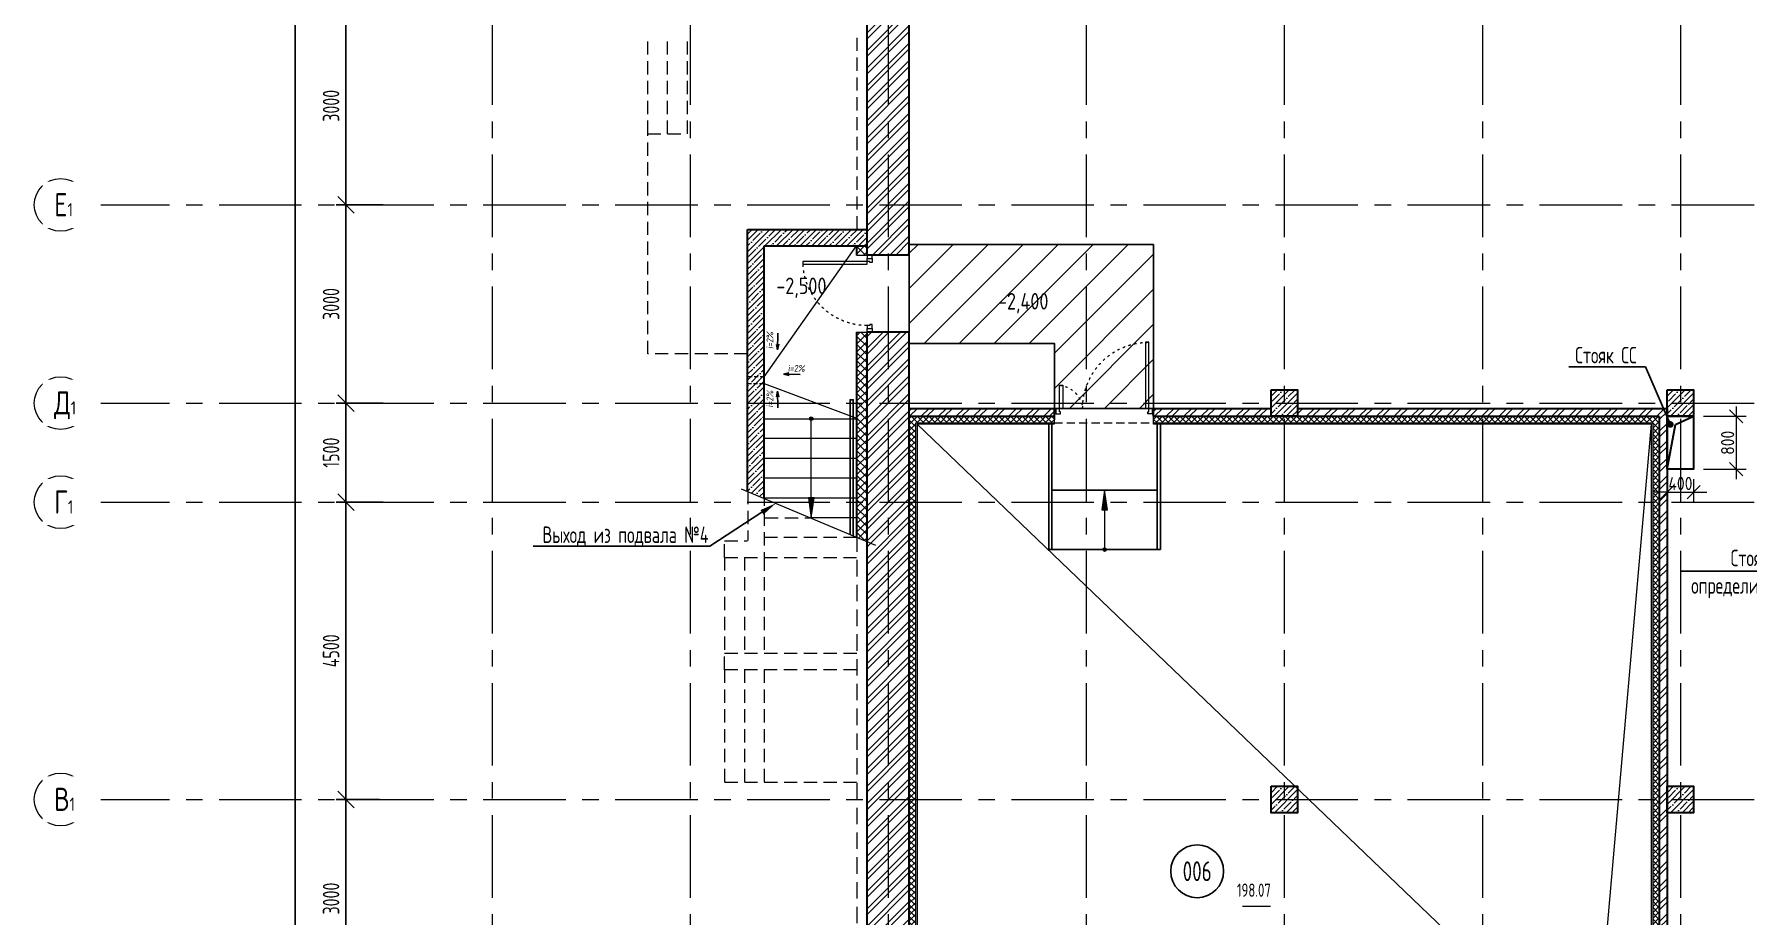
# Model space of a CAD drawing. Header units: millimetres. Extents: x -8689834 to 9420486, y 0 to 166066.
# Drawn here: x -360106 to -334153, y 92841 to 106183 of the extents above; entities that cross this region are included whole.
import ezdxf
from ezdxf import colors
from ezdxf.entities.mleader import LeaderData, LeaderLine
from ezdxf.enums import TextEntityAlignment as Align
from ezdxf.math import Vec2, Vec3

# ---------------------------------------------------------------- set-up
doc = ezdxf.new("R2010")
doc.units = ezdxf.units.MM
doc.header["$MEASUREMENT"] = 0
for name, pattern in [('ACAD_ISO03W100', [30, 12, -18]), ('ADSK_Штриховая_ш2 п1', [3, 2, -1]), ('CENTER', [2, 1.25, -0.25, 0.25, -0.25]), ('TRATTEGGIATA', [0.75, 0.5, -0.25])]:
    doc.linetypes.add(name, pattern=pattern)
doc.layers.get('0').update_dxf_attribs({"color": 250, "lineweight": 9})
for name, color, linetype, lineweight in [('1 этаж тонкие линии!', 250, 'Continuous', 0), ('АР_Выноски АПР', 7, 'Continuous', 5), ('АР_Двери', 175, 'Continuous', 18), ('АР_Колонны', 250, 'Continuous', 30), ('АР_Колонны Штрих', 250, 'Continuous', 5), ('АР_Лестницы', 250, 'Continuous', 15), ('АР_Лестницы ограждение', 94, 'Continuous', 25), ('АР_Маркер экспликации', 239, 'Continuous', 13), ('АР_МосжилНии_Стены', 127, 'Continuous', 30), ('АР_Навесной фасад', 147, 'Continuous', 5), ('АР_Номер помещения', 1, 'Continuous', 25), ('АР_Оси', 195, 'Continuous', 9), ('АР_Оси размеры', 164, 'Continuous', 9), ('АР_Отметки', 250, 'Continuous', 15), ('АР_Перегородки кирпич', 244, 'Continuous', 30), ('АР_Перегородки_кирпич_Штрих', 244, 'Continuous', 5), ('АР_Помещения_площадь', 19, 'Continuous', 9), ('АР_Размеры', 175, 'Continuous', 9), ('АР_тонкая линия', 250, 'Continuous', 0), ('АР_Утеплитель', 250, 'Continuous', 9), ('АР_Штриховка кирпич', 250, 'Continuous', 9), ('АР_Штриховка монолит', 250, 'Continuous', 9), ('Отв.СС', 234, 'Continuous', 9), ('Подвал', 250, 'Continuous', 30), ('СС_СКК_Лоток', 170, 'Continuous', 25)]:
    doc.layers.add(name, color=color, linetype=linetype, lineweight=lineweight)
doc.layers.add('Тонкая', color=7, linetype='Continuous')
doc.layers.add('ТХ_ВК_трапы', color=5, linetype='Continuous')
doc.styles.add('GOST Common', font='GOST Common.ttf', dxfattribs={"width": 0.9, "height": 200})
doc.styles.add('ISOCPEUR', font='isocpeur.ttf', dxfattribs={"width": 0.7})
doc.styles.add('Архитект', font='isocpeur.ttf', dxfattribs={"width": 0.8, "oblique": 8})
doc.styles.add('ГОСТ 2.304', font='isocpeur.ttf', dxfattribs={"width": 0.7})
doc.dimstyles.new('ADSK_Основной_2_мм', dxfattribs={"dimscale": 304.8, "dimtxt": 201.142999, "dimasz": 0.656168, "dimexe": 0.492126, "dimexo": 0.492126, "dimgap": 0.098425, "dimtad": 1, "dimdec": 1, "dimrnd": 0.1, "dimdsep": 46, "dimtxsty": 'GOST Common', "dimblk1": 'OBLIQUE', "dimblk2": 'OBLIQUE', "dimsah": 1, "dimcen": 0.09, "dimdle": 0.492126, "dimazin": 2, "dimtfac": 1, "dimtdec": 4, "dimtix": 1, "dimtmove": 0, "dimatfit": 3, "dimfxl": 1, "dimtvp": 1, "dimtolj": 1, "dimtzin": 0, "dimlwd": 20, "dimlwe": 20, "dimarcsym": 2})
doc.dimstyles.new('СПДС', dxfattribs={"dimscale": 100, "dimtxt": 2.5, "dimasz": 2.5, "dimexe": 1.5, "dimexo": 0, "dimgap": 1, "dimtad": 1, "dimdec": 0, "dimrnd": 1, "dimtxsty": 'ГОСТ 2.304', "dimblk": 'OBLIQUE', "dimcen": 2.5, "dimdle": 1.5, "dimadec": 0, "dimazin": 2, "dimtfac": 0.75, "dimtdec": 0, "dimtmove": 1, "dimatfit": 3, "dimfxl": 1, "dimtolj": 1, "dimarcsym": 1})

# ---------------------------------------------------------------- blocks, each defined once
blk = doc.blocks.new('_Oblique')
at = {"color": 0, "linetype": 'ByBlock', "lineweight": -2}
blk.add_line((-0.5, -0.5), (0.5, 0.5), dxfattribs=at)
blk = doc.blocks.new('*D541')
at = {"layer": 'АР_Оси размеры', "color": 0, "lineweight": -2, "ltscale": 100, "transparency": 16777216}
for p, q in [((-355385, 91451), (-355385, 94751)), ((-354876, 94601), (-355535, 94601)), ((-355043, 91601), (-355535, 91601))]:
    blk.add_line(p, q, dxfattribs=at)
at = {"layer": 'АР_Оси размеры', "color": 0, "lineweight": -2, "ltscale": 100, "transparency": 16777216, "xscale": 250, "yscale": 250, "zscale": 250}
for p, rotation in [((-355385, 94601), 90), ((-355385, 91601), 270)]:
    blk.add_blockref('_Oblique', p, dxfattribs=dict(at, rotation=rotation))
at = {"layer": 'АР_Оси размеры', "color": 0, "ltscale": 100, "transparency": 16777216, "insert": (-355610, 93101), "char_height": 250, "attachment_point": 5, "rotation": 90, "style": 'ГОСТ 2.304'}
blk.add_mtext('\\A1;3000', dxfattribs=at)
blk = doc.blocks.new('*D542')
at = {"layer": 'АР_Оси размеры', "color": 0, "lineweight": -2, "ltscale": 100, "transparency": 16777216}
for p, q in [((-355385, 94451), (-355385, 99251)), ((-354822, 99101), (-355535, 99101)), ((-354876, 94601), (-355535, 94601))]:
    blk.add_line(p, q, dxfattribs=at)
at = {"layer": 'АР_Оси размеры', "color": 0, "lineweight": -2, "ltscale": 100, "transparency": 16777216, "xscale": 250, "yscale": 250, "zscale": 250}
for p, rotation in [((-355385, 99101), 90), ((-355385, 94601), 270)]:
    blk.add_blockref('_Oblique', p, dxfattribs=dict(at, rotation=rotation))
at = {"layer": 'АР_Оси размеры', "color": 0, "ltscale": 100, "transparency": 16777216, "insert": (-355610, 96851), "char_height": 250, "attachment_point": 5, "rotation": 90, "style": 'ГОСТ 2.304'}
blk.add_mtext('\\A1;4500', dxfattribs=at)
blk = doc.blocks.new('*D543')
at = {"layer": 'АР_Оси размеры', "color": 0, "lineweight": -2, "ltscale": 100, "transparency": 16777216}
for p, q in [((-355385, 98951), (-355385, 100751)), ((-354822, 100601), (-355535, 100601)), ((-354822, 99101), (-355535, 99101))]:
    blk.add_line(p, q, dxfattribs=at)
at = {"layer": 'АР_Оси размеры', "color": 0, "lineweight": -2, "ltscale": 100, "transparency": 16777216, "xscale": 250, "yscale": 250, "zscale": 250}
for p, rotation in [((-355385, 100601), 90), ((-355385, 99101), 270)]:
    blk.add_blockref('_Oblique', p, dxfattribs=dict(at, rotation=rotation))
at = {"layer": 'АР_Оси размеры', "color": 0, "ltscale": 100, "transparency": 16777216, "insert": (-355610, 99851), "char_height": 250, "attachment_point": 5, "rotation": 90, "style": 'ГОСТ 2.304'}
blk.add_mtext('\\A1;1500', dxfattribs=at)
blk = doc.blocks.new('*D544')
at = {"layer": 'АР_Оси размеры', "color": 0, "lineweight": -2, "ltscale": 100, "transparency": 16777216}
for p, q in [((-354961, 103601), (-355535, 103601)), ((-355385, 100451), (-355385, 103751)), ((-354822, 100601), (-355535, 100601))]:
    blk.add_line(p, q, dxfattribs=at)
at = {"layer": 'АР_Оси размеры', "color": 0, "lineweight": -2, "ltscale": 100, "transparency": 16777216, "xscale": 250, "yscale": 250, "zscale": 250}
for p, rotation in [((-355385, 103601), 90), ((-355385, 100601), 270)]:
    blk.add_blockref('_Oblique', p, dxfattribs=dict(at, rotation=rotation))
at = {"layer": 'АР_Оси размеры', "color": 0, "ltscale": 100, "transparency": 16777216, "insert": (-355610, 102101), "char_height": 250, "attachment_point": 5, "rotation": 90, "style": 'ГОСТ 2.304'}
blk.add_mtext('\\A1;3000', dxfattribs=at)
blk = doc.blocks.new('*D545')
at = {"layer": 'АР_Оси размеры', "color": 0, "lineweight": -2, "ltscale": 100, "transparency": 16777216}
for p, q in [((-355385, 103451), (-355385, 106751)), ((-354961, 106601), (-355535, 106601)), ((-354822, 103601), (-355535, 103601))]:
    blk.add_line(p, q, dxfattribs=at)
at = {"layer": 'АР_Оси размеры', "color": 0, "lineweight": -2, "ltscale": 100, "transparency": 16777216, "xscale": 250, "yscale": 250, "zscale": 250}
for p, rotation in [((-355385, 106601), 90), ((-355385, 103601), 270)]:
    blk.add_blockref('_Oblique', p, dxfattribs=dict(at, rotation=rotation))
at = {"layer": 'АР_Оси размеры', "color": 0, "ltscale": 100, "transparency": 16777216, "insert": (-355610, 105101), "char_height": 250, "attachment_point": 5, "rotation": 90, "style": 'ГОСТ 2.304'}
blk.add_mtext('\\A1;3000', dxfattribs=at)
blk = doc.blocks.new('*D554')
at = {"layer": 'АР_Оси размеры', "color": 0, "lineweight": -2, "ltscale": 100, "transparency": 16777216}
for p, q in [((-356211, 130601), (-356005, 130601)), ((-356155, 130751), (-356155, 82536)), ((-356211, 82686), (-356005, 82686))]:
    blk.add_line(p, q, dxfattribs=at)
at = {"layer": 'АР_Оси размеры', "color": 0, "lineweight": -2, "ltscale": 100, "transparency": 16777216, "xscale": 250, "yscale": 250, "zscale": 250}
for p, rotation in [((-356155, 130601), 90), ((-356155, 82686), 270)]:
    blk.add_blockref('_Oblique', p, dxfattribs=dict(at, rotation=rotation))
at = {"layer": 'АР_Оси размеры', "color": 0, "ltscale": 100, "transparency": 16777216, "insert": (-356380, 106643), "char_height": 250, "attachment_point": 5, "rotation": 90, "style": 'ГОСТ 2.304'}
blk.add_mtext('\\A1;47915', dxfattribs=at)
blk = doc.blocks.new('*U243')
for points in [[(-55, -80), (-55, 0), (-115, 0), (-115, -40), (-100, -40), (-100, -80), (-55, -80)], [(0, 0), (0, -80), (-55, -80), (-55, 0), (0, 0)], [(-1170, 0), (-1170, -80), (-1115, -80), (-1115, 0), (-1170, 0)], [(-1115, -80), (-1115, 0), (-1055, 0), (-1055, -40), (-1070, -40), (-1070, -80), (-1115, -80)]]:
    blk.add_lwpolyline(points)
blk.add_lwpolyline([(-100, -80), (-100, -1050), (-140, -1050), (-140, -80)], close=True)
at = {"linetype": 'ACAD_ISO03W100', "ltscale": 3}
blk.add_arc((-100, -80), 970, 180, 270, dxfattribs=at)
blk = doc.blocks.new('*U250')
h = blk.add_hatch(color=256)
h.dxf.hatch_style = 1
edge = h.paths.add_edge_path()
edge.add_arc((0, 0), 27.6, 359.64, 719.64)
h = blk.add_hatch(color=256)
h.dxf.hatch_style = 1
h.paths.add_polyline_path([(1199, -44), (1199, 44), (1499, 0)])
blk.add_line((1499, 0), (0, 0))
blk.add_lwpolyline([(1199, 44), (1199, -44), (1499, 0), (1199, 44)])
blk.add_circle((0, 0), 27.6)
blk = doc.blocks.new('*U261')
at = {"layer": 'АР_Номер помещения', "color": 7}
blk.add_circle((-21217, 600), 400, dxfattribs=at)
at = {"layer": 'АР_Помещения_площадь', "color": 7}
blk.add_line((-20106, 67), (-20529, 67), dxfattribs=at)
at = {"color": 7, "style": 'ISOCPEUR', "width": 0.7, "flags": 1}
blk.add_attdef('КАТЕГОРИЯ', (-499, -2092), '', height=250, dxfattribs=at)
at = {"layer": 'АР_Номер помещения', "color": 7, "style": 'ISOCPEUR', "width": 0.7}
blk.add_attdef('НОМЕР_ПОМЕЩЕНИЯ', text='', height=300, dxfattribs=at).set_placement((-21217, 600), align=Align.MIDDLE_CENTER)
at = {"layer": 'АР_Помещения_площадь', "color": 7, "style": 'ISOCPEUR', "width": 0.7}
for tag, p in [('ИМЯ_ПОМЕЩЕНИЯ_001', (-194, 1250)), ('ИМЯ_ПОМЕЩЕНИЯ_002', (74, 1084))]:
    blk.add_attdef(tag, p, '', height=100, dxfattribs=at)
blk.add_attdef('ПЛОЩАДЬ_ПОМЕЩЕНИЯ', text='', height=200, dxfattribs=at).set_placement((-20101, 314), align=Align.MIDDLE_RIGHT)
blk = doc.blocks.new('Полуторная_на лестницу')
for points in [[(75, 80), (75, 1080), (125, 1080), (125, 80)], [(1375, 430), (1375, 80), (1425, 80), (1425, 430)]]:
    blk.add_lwpolyline(points, close=True)
for points in [[(0, 0), (0, 80), (20, 80), (20, 0), (0, 0)], [(20, 80), (20, 0), (90, 0), (90, 30), (75, 30), (75, 80), (20, 80)], [(1480, 80), (1480, 0), (1410, 0), (1410, 30), (1425, 30), (1425, 80), (1480, 80)], [(1500, 0), (1500, 80), (1480, 80), (1480, 0), (1500, 0)]]:
    blk.add_lwpolyline(points)
at = {"linetype": 'ACAD_ISO03W100', "ltscale": 3}
for centre, radius, start, end in [((75, 80), 1000, 0, 90), ((1465, 40), 392, 95.9075, 174.0925)]:
    blk.add_arc(centre, radius, start, end, dxfattribs=at)
blk = doc.blocks.new('_DotSmall')
at = {"color": 0, "linetype": 'ByBlock', "const_width": 0.5}
blk.add_lwpolyline([(-0.0625, 0, 1), (0.0625, 0, 1)], format="xyb", close=True, dxfattribs=at)
blk = doc.blocks.new('*U937')
h = blk.add_hatch(color=256)
h.dxf.hatch_style = 1
edge = h.paths.add_edge_path()
edge.add_arc((0, 0), 27.6, 359.64, 719.64)
h = blk.add_hatch(color=256)
h.dxf.hatch_style = 1
h.paths.add_polyline_path([(599, -44), (599, 44), (899, 0)])
blk.add_line((899, 0), (0, 0))
blk.add_lwpolyline([(599, 44), (599, -44), (899, 0), (599, 44)])
blk.add_circle((0, 0), 27.6)
blk = doc.blocks.new('A$C60eaf59b')
at = {"layer": 'ТХ_ВК_трапы', "ltscale": 100}
for p, q in [((7, -37), (-7, 37)), ((-7, 37), (7, -37)), ((11, 182), (7, -37)), ((7, -37), (24, 38))]:
    blk.add_line(p, q, dxfattribs=at)
blk = doc.blocks.new('_Dot')
at = {"color": 0, "linetype": 'ByBlock', "lineweight": -2}
blk.add_line((-0.5, 0), (-1, 0), dxfattribs=at)
at = {"color": 0, "linetype": 'ByBlock', "const_width": 0.5}
blk.add_lwpolyline([(-0.25, 0, 1), (0.25, 0, 1)], format="xyb", close=True, dxfattribs=at)
blk = doc.blocks.new('*D1577')
at = {"layer": 'Отв.СС', "color": 0, "lineweight": 20, "transparency": 16777216}
for p, q in [((-334327, 100551), (-334327, 99450)), ((-334822, 100401), (-334177, 100401)), ((-334822, 99600), (-334177, 99600))]:
    blk.add_line(p, q, dxfattribs=at)
at = {"layer": 'Отв.СС', "color": 0, "lineweight": 20, "transparency": 16777216, "xscale": 200, "yscale": 200, "zscale": 200}
for p, rotation in [((-334327, 100401), 90), ((-334327, 99600), 270)]:
    blk.add_blockref('_Oblique', p, dxfattribs=dict(at, rotation=rotation))
at = {"layer": 'Отв.СС', "color": 0, "transparency": 16777216, "insert": (-334457, 100000), "char_height": 200, "attachment_point": 5, "rotation": 90, "style": 'GOST Common'}
blk.add_mtext('\\A1;800', dxfattribs=at)
blk = doc.blocks.new('*D1578')
at = {"layer": 'Отв.СС', "color": 0, "lineweight": 20, "transparency": 16777216}
for p, q in [((-335372, 99450), (-335372, 99104)), ((-334972, 99450), (-334972, 99104)), ((-335372, 99254), (-335572, 99254)), ((-335372, 99254), (-334972, 99254)), ((-334972, 99254), (-334772, 99254))]:
    blk.add_line(p, q, dxfattribs=at)
at = {"layer": 'Отв.СС', "color": 0, "lineweight": 20, "transparency": 16777216, "xscale": 200, "yscale": 200, "zscale": 200}
blk.add_blockref('_Oblique', (-335372, 99254), dxfattribs=at)
at = {"layer": 'Отв.СС', "color": 0, "lineweight": 20, "transparency": 16777216, "xscale": 200, "yscale": 200, "zscale": 200, "rotation": 180}
blk.add_blockref('_Oblique', (-334972, 99254), dxfattribs=at)
at = {"layer": 'Отв.СС', "color": 0, "transparency": 16777216, "insert": (-335172, 99384), "char_height": 200, "attachment_point": 5, "style": 'GOST Common'}
blk.add_mtext('\\A1;400', dxfattribs=at)

msp = doc.modelspace()

# ---------------------------------------------------------------- hatches: boundary and pattern name
at = {"layer": 'АР_Колонны Штрих', "ltscale": 100}
h = msp.add_hatch(dxfattribs=at)
h.set_pattern_fill('ANSI35', color=256, scale=500)
h.set_pattern_definition([(45, (-1298424.17, 140672.16), (-88.388348, 88.388348), []), (45, (-1298335.78, 140672.16), (-88.388348, 88.388348), [156.25, -31.25, 0, -31.25])])
h.paths.add_polyline_path([(-340972.07, 100800.68), (-341372.07, 100800.68), (-341372.07, 100400.68), (-340972.07, 100400.68)])
h = msp.add_hatch(dxfattribs=at)
h.set_pattern_fill('ANSI35', color=256, scale=500)
h.set_pattern_definition([(45, (-1292424.17, 140672.16), (-88.388348, 88.388348), []), (45, (-1292335.78, 140672.16), (-88.388348, 88.388348), [156.25, -31.25, 0, -31.25])])
h.paths.add_polyline_path([(-334972.07, 100800.68), (-335372.07, 100800.68), (-335372.07, 100400.68), (-334972.07, 100400.68)])
h = msp.add_hatch(dxfattribs=at)
h.set_pattern_fill('ANSI35', color=256, scale=500)
h.set_pattern_definition([(45, (-1298424.17, 134672.16), (-88.388348, 88.388348), []), (45, (-1298335.78, 134672.16), (-88.388348, 88.388348), [156.25, -31.25, 0, -31.25])])
h.paths.add_polyline_path([(-340972.07, 94800.68), (-341372.07, 94800.68), (-341372.07, 94400.68), (-340972.07, 94400.68)])
h = msp.add_hatch(dxfattribs=at)
h.set_pattern_fill('ANSI35', color=256, scale=500)
h.set_pattern_definition([(45, (-1292424.17, 134672.16), (-88.388348, 88.388348), []), (45, (-1292335.78, 134672.16), (-88.388348, 88.388348), [156.25, -31.25, 0, -31.25])])
h.paths.add_polyline_path([(-334972.07, 94800.68), (-335372.07, 94800.68), (-335372.07, 94400.68), (-334972.07, 94400.68)])
at = {"layer": 'АР_Перегородки_кирпич_Штрих', "ltscale": 100}
h = msp.add_hatch(dxfattribs=at)
h.set_pattern_fill('ANSI32', color=256, scale=500)
h.set_pattern_definition([(45, (-5, 0), (-132.58252, 132.58252), []), (45, (83.39, 0), (-132.58252, 132.58252), [])])
h.paths.add_polyline_path([(-344651.34, 100520.69), (-346857.19, 100520.68), (-346857.19, 100400.68), (-344651.34, 100400.68)])
h.paths.add_polyline_path([(-341377.07, 100520.71), (-343151.34, 100520.68), (-343151.34, 100440.69), (-343151.34, 100400.68), (-341377.07, 100400.68)])
h = msp.add_hatch(dxfattribs=at)
h.set_pattern_fill('ANSI32', color=256, scale=500)
h.paths.add_polyline_path([(-335372.19, 100516.93), (-338172.07, 100518.7), (-338172.07, 100400.68), (-335492.19, 100400.68), (-335492.19, 99100.68), (-335372.19, 99100.68)])
h.paths.add_polyline_path([(-338172.07, 100518.7), (-340972.07, 100520.46), (-340972.07, 100400.68), (-338172.07, 100400.68)])
h.paths.add_polyline_path([(-335372.19, 99100.68), (-335492.19, 99100.68), (-335492.19, 94600.68), (-335372.19, 94600.68)])
h.paths.add_polyline_path([(-335372.19, 94600.68), (-335492.19, 94600.68), (-335492.19, 91935.68), (-335372.19, 91935.68)])
at = {"layer": 'АР_тонкая линия', "ltscale": 500, "true_color": 0xed1f24}
h = msp.add_hatch(dxfattribs=at)
h.set_pattern_fill('ANSI31', color=240, scale=3000, angle=180, style=0)
h.paths.add_polyline_path([(-346852.19, 103001.51), (-346852.19, 101503.97), (-344653.26, 101503.97), (-344653.26, 100520.68), (-343151.29, 100520.68), (-343151.34, 103001.51)])
at = {"layer": 'АР_тонкая линия', "ltscale": 500, "true_color": 0x000000}
h = msp.add_hatch(dxfattribs=at)
h.set_pattern_fill('ANSI37', color=18, scale=500, style=0)
h.set_pattern_definition([(45, (-39492.73, 84841.875), (-44.194174, 44.194174), []), (135, (-39492.73, 84841.875), (-44.194174, -44.194174), [])])
h.paths.add_polyline_path([(-343155.14, 100300.68), (-343155.14, 100287.47), (-344646.34, 100287.47), (-344646.34, 100300.68), (-346752.19, 100300.68), (-346752.19, 82785.68), (-341231.83, 82785.68), (-341231.83, 83292.41), (-335592.19, 83292.41), (-335592.19, 100300.68)], flags=17)
h.paths.add_polyline_path([(-346752.19, 89147.87), (-346752.19, 87938.64), (-346852.19, 87938.64), (-346852.19, 82685.68), (-341131.83, 82685.68), (-341131.83, 83192.41), (-335492.19, 83192.41), (-335492.19, 100400.68), (-343151.7, 100400.68), (-343151.7, 100287.47), (-344654.95, 100287.47), (-344654.95, 100400.68), (-346852.19, 100400.68), (-346852.19, 89147.87)])
at = {"layer": 'АР_Утеплитель', "ltscale": 100}
h = msp.add_hatch(dxfattribs=at)
h.set_pattern_fill('ANSI37', color=256, scale=700)
h.set_pattern_definition([(45, (-1323682.18, 150186.5), (-61.871843, 61.871843), []), (135, (-1323682.18, 150186.5), (-61.871843, -61.871843), [])])
h.paths.add_polyline_path([(-347642.2, 102840.39), (-347492.2, 102840.39), (-347492.2, 102980.26), (-347642.2, 102980.26)])
h.paths.add_polyline_path([(-347642.19, 98566.45), (-347492.19, 98503.45), (-347492.2, 101675.39), (-347642.2, 101675.39)])
at = {"layer": 'АР_Штриховка кирпич', "ltscale": 100}
h = msp.add_hatch(dxfattribs=at)
h.set_pattern_fill('ANSI32', color=256, scale=500)
h.paths.add_polyline_path([(-347492.24, 102840.39), (-346852.14, 102840.39), (-346852.07, 106850.68), (-347492.19, 106340.68)])
h.paths.add_polyline_path([(-347492.1, 89148.64), (-346852.07, 89148.64), (-346852.14, 101675.39), (-347492.24, 101675.39)])
h.paths.add_polyline_path([(-346852.07, 87938.64), (-347492.09, 87938.64), (-347492.07, 83698.48), (-346852.07, 83698.48)])
at = {"layer": 'АР_Штриховка монолит', "ltscale": 100}
h = msp.add_hatch(dxfattribs=at)
h.set_pattern_fill('ANSI35', color=256, scale=500)
h.paths.add_polyline_path([(-349302.18, 99263.7), (-349052.18, 99158.69), (-349052.18, 102980.26), (-347492.19, 102980.26), (-347492.19, 103230.27), (-349302.18, 103230.27)])

# ---------------------------------------------------------------- linework, layer by layer
at = {"linetype": 'TRATTEGGIATA', "ltscale": 500}
msp.add_line((-347641.7, 89726.61), (-347641.7, 98565.68), dxfattribs=at)
at = {"color": 1, "lineweight": 30}
msp.add_lwpolyline([(-335372.07, 100400.69), (-334972.08, 100400.69), (-334972.08, 99600.31), (-335372.07, 99600.31)], close=True, dxfattribs=at)
at = {"layer": '1 этаж тонкие линии!', "color": 7, "ltscale": 100, "transparency": 33554559, "elevation": -1.08}
for points in [[(-343151.34, 100300.68), (-335592.19, 100300.68), (-335592.19, 83292.41), (-341231.83, 83292.41), (-341231.83, 82785.68), (-346752.19, 82785.68)], [(-346752.19, 89148.64), (-346752.19, 100300.68), (-344651.34, 100300.68)]]:
    msp.add_lwpolyline(points, dxfattribs=at)
at = {"layer": 'АР_Колонны', "ltscale": 100}
for points in [[(-341372.07, 100800.68), (-340972.07, 100800.68), (-340972.07, 100400.68), (-341372.07, 100400.68)], [(-335372.07, 100800.68), (-334972.07, 100800.68), (-334972.07, 100400.68), (-335372.07, 100400.68)], [(-341372.07, 94800.68), (-340972.07, 94800.68), (-340972.07, 94400.68), (-341372.07, 94400.68)], [(-335372.07, 94800.68), (-334972.07, 94800.68), (-334972.07, 94400.68), (-335372.07, 94400.68)]]:
    msp.add_lwpolyline(points, close=True, dxfattribs=at)
at = {"layer": 'АР_Лестницы', "color": 18, "ltscale": 100, "true_color": 0x000000}
for p, q in [((-349051.06, 100364.55), (-347651.07, 100364.55)), ((-347651.07, 100064.55), (-349051.06, 100064.55)), ((-349051.06, 99765.68), (-347651.07, 99765.68)), ((-347651.07, 99465.68), (-349051.06, 99465.68)), ((-349400.36, 99304.94), (-347363.39, 98449.34)), ((-349051.06, 99165.68), (-347651.07, 99165.68)), ((-347651.07, 98865.68), (-348336.83, 98865.68))]:
    msp.add_line(p, q, dxfattribs=at)
at = {"layer": 'АР_Лестницы ограждение', "color": 18, "lineweight": 25, "true_color": 0x000000}
msp.add_lwpolyline([(-347750, 98611.73), (-347750, 100652.52), (-347701.13, 100652.52), (-347701.13, 98591.2)], dxfattribs=at)
at = {"layer": 'АР_МосжилНии_Стены', "ltscale": 100}
for p, q in [((-346852.19, 102840.39), (-346852.19, 106850.68)), ((-347492.19, 102840.39), (-347492.19, 106340.68)), ((-349302.18, 99263.7), (-349302.18, 103230.27, 0.38)), ((-349302.18, 103230.27, 0.38), (-347492.19, 103230.27, 0.38)), ((-349052.18, 99158.69), (-349052.18, 102980.26, 0)), ((-349052.18, 102980.26, 0), (-347492.19, 102980.26, -0.27)), ((-346852.19, 102840.39), (-347492.19, 102840.39)), ((-347492.19, 89276.67), (-347492.19, 101675.39)), ((-346852.19, 101675.39), (-347492.19, 101675.39)), ((-346852.19, 89276.67), (-346852.19, 101675.39))]:
    msp.add_line(p, q, dxfattribs=at)
at = {"layer": 'АР_Навесной фасад', "ltscale": 100}
for p, q in [((-347652.19, 102840.39), (-347652.19, 102980.26)), ((-347652.19, 102840.39), (-347492.19, 102840.39)), ((-347642.19, 102840.39), (-347642.19, 102980.26, 0)), ((-347652.19, 101675.39), (-347492.19, 101675.39)), ((-347652.19, 98570.65), (-347652.19, 101675.39)), ((-347642.19, 98566.45, -0.33), (-347642.19, 101675.39))]:
    msp.add_line(p, q, dxfattribs=at)
at = {"layer": 'АР_Оси', "linetype": 'CENTER', "ltscale": 1000}
for p, q in [((-353172.07, 134363.15), (-353172.07, 78630.8)), ((-350172.07, 134363.15), (-350172.07, 78630.8)), ((-347172.07, 134363.15), (-347172.07, 78630.8)), ((-344172.07, 134363.15), (-344172.07, 78630.8)), ((-341172.07, 134363.15), (-341172.07, 78630.8)), ((-338172.07, 134363.15), (-338172.07, 78630.8)), ((-335172.07, 134363.15), (-335172.07, 78630.8)), ((-359305.77, 103600.68), (-276127.36, 103600.68)), ((-359305.77, 100600.68), (-276127.36, 100600.68)), ((-359305.77, 99100.68), (-276127.36, 99100.68)), ((-359305.77, 94600.68), (-276127.36, 94600.68))]:
    msp.add_line(p, q, dxfattribs=at)
at = {"layer": 'АР_Оси', "ltscale": 0.5}
for centre in [(-359705.77, 103600.68), (-359705.77, 100600.68), (-359705.77, 99100.68), (-359705.77, 94600.68)]:
    msp.add_circle(centre, 400, dxfattribs=at)
at = {"layer": 'АР_Перегородки кирпич', "linetype": 'Continuous', "ltscale": 100}
for p, q in [((-346852.19, 100520.68, -1.38), (-344651.34, 100520.69, -1.08)), ((-344651.34, 100400.68, -1.08), (-344651.34, 100520.69, -1.08)), ((-343151.34, 100520.68, -1.08), (-341372.07, 100520.71, 1.92)), ((-343151.34, 100400.69, -1.08), (-343151.34, 100520.69, -1.08)), ((-340972.07, 100520.46, 1.8), (-335372.19, 100516.93)), ((-335372.19, 100516.93), (-335372.19, 91935.68)), ((-346852.19, 100400.68, -1.38), (-344651.34, 100400.68, -1.08)), ((-343151.34, 100400.68, -1.08), (-335492.19, 100400.68, -1.44)), ((-335492.19, 100396.93), (-335492.19, 91935.68))]:
    msp.add_line(p, q, dxfattribs=at)
at = {"layer": 'АР_тонкая линия', "linetype": 'ADSK_Штриховая_ш2 п1', "ltscale": 100}
for p, q in [((-347642.19, 103230.27, 0.38), (-347642.19, 106190.68, 0)), ((-349299.94, 99270.21), (-349299.94, 98520.4)), ((-349036.82, 98865.68), (-348336.83, 98865.68)), ((-349651.06, 98513.42), (-349301.06, 98513.42)), ((-349651.06, 98263.57), (-349651.06, 98513.42)), ((-349049.94, 98572.66), (-347649.95, 98572.66)), ((-349651.06, 98263.57), (-349051.06, 98263.57)), ((-349649.22, 98265.68), (-349649.22, 96815.62)), ((-349349.22, 98265.68), (-349349.22, 96815.62)), ((-349051.06, 98263.57), (-349051.06, 96813.52)), ((-349049.22, 98265.68), (-347651.07, 98265.68)), ((-349649.22, 96565.68), (-349649.22, 96815.62)), ((-349649.22, 96815.62), (-347641.7, 96815.62))]:
    msp.add_line(p, q, dxfattribs=at)
for points in [[(-350814.02, 104676.25), (-350814.02, 106175.62)], [(-350814.02, 101345.36), (-350814.02, 104676.25), (-350212.88, 104676.25), (-350212.88, 106175.62)], [(-350513.45, 104676.25), (-350513.45, 106175.62)], [(-349302.18, 101345.36), (-350814.02, 101345.36), (-350814.02, 101345.36)], [(-347651.07, 96565.68), (-349649.22, 96565.68), (-349649.22, 94863.86), (-347651.07, 94863.86)], [(-349348.65, 96565.68), (-349348.65, 94863.86)], [(-349052.31, 96565.68), (-349052.31, 94863.86)]]:
    msp.add_lwpolyline(points, dxfattribs=at)
at = {"layer": 'АР_тонкая линия', "color": 18, "ltscale": 500, "true_color": 0x000000}
for points, elevation in [([(-346852.19, 101503.97), (-346852.19, 103001.51), (-343151.34, 103001.51), (-343151.29, 100520.68), (-344653.26, 100520.68), (-344653.26, 101503.97), (-346852.19, 101503.97)], -1.08), ([(-344653.88, 100400.68), (-344655.76, 100280.68), (-346732.19, 100280.68), (-346732.19, 89148.64)], -1.38), ([(-346732.19, 82805.68), (-341255.91, 82805.68), (-341247.75, 83317.55), (-335610.91, 83307.27), (-335612.19, 100280.68), (-343151.7, 100280.68), (-343151.7, 100400.68)], -1.38)]:
    msp.add_lwpolyline(points, dxfattribs=dict(at, elevation=elevation))
at = {"layer": 'АР_тонкая линия', "color": 1, "lineweight": 30, "ltscale": 100}
msp.add_lwpolyline([(-335373.95, 99600.74), (-335248.39, 100276.83), (-334972.07, 100400.69)], dxfattribs=at)
at = {"layer": 'Подвал', "lineweight": 13, "ltscale": 500}
for p, q in [((-346732.19, 100280.68, -1.08), (-337209.16, 91163.13, -0.06)), ((-336407.65, 91163.13, -0.06), (-335612.19, 100280.68, -1.08))]:
    msp.add_line(p, q, dxfattribs=at)
at = {"layer": 'Подвал', "linetype": 'TRATTEGGIATA', "lineweight": 13, "ltscale": 250}
msp.add_line((-344655.76, 100300.68, -1.38), (-343151.7, 100300.68, -1.38), dxfattribs=at)
at = {"layer": 'Тонкая', "ltscale": 100}
for p, q in [((-344740.85, 98383.54, -1.1), (-344740.85, 100280.68, -1.1)), ((-344690.85, 98383.54, -1.1), (-344690.85, 100280.68, -1.1)), ((-343096.18, 100281.55, -1.1), (-343096.18, 98383.54, -1.1)), ((-343046.18, 100281.55, -1.1), (-343046.18, 98383.54, -1.1)), ((-344690.12, 99282.47, -1.1), (-343095.45, 99282.47, -1.1)), ((-343046.18, 98383.54, -1.1), (-344740.85, 98383.54, -1.1))]:
    msp.add_line(p, q, dxfattribs=at)
msp.add_lwpolyline([(-346852.19, 103001.51), (-343151.34, 103001.51)], dxfattribs=at)
at = {"layer": 'Тонкая', "ltscale": 100, "elevation": -1.08}
msp.add_lwpolyline([(-343151.34, 103001.51), (-343151.34, 100520.7), (-343151.34, 100520.7), (-343151.34, 100520.7), (-344653.26, 100520.85), (-344653.26, 101503.97), (-346852.19, 101503.97), (-346852.19, 102885.98)], dxfattribs=at)

# ---------------------------------------------------------------- block references
at = {"layer": 'АР_Двери', "xscale": -1, "rotation": 270}
msp.add_blockref('*U243', (-347412.19, 102845.39), dxfattribs=at)
at = {"layer": 'АР_Двери', "xscale": -1}
msp.add_blockref('Полуторная_на лестницу', (-343151.34, 100440.69, -1.08), dxfattribs=at)
at = {"layer": 'АР_Лестницы', "ltscale": 100}
for name, p, rotation in [('*U250', (-348336.83, 100364.55), 270), ('*U937', (-343893.51, 98383.54, -1.1), 89.99999999999997)]:
    msp.add_blockref(name, p, dxfattribs=dict(at, rotation=rotation))
at = {"layer": 'АР_Маркер экспликации', "color": 7}
ref = msp.add_blockref('*U261', (-321274.75, 92914.46, 1.96), dxfattribs=at)
ref.add_attrib('НОМЕР_ПОМЕЩЕНИЯ', '006', dxfattribs={"layer": 'АР_Номер помещения', "color": 7, "height": 300, "style": 'ISOCPEUR', "width": 0.7}).set_placement((-342491.52, 93514.5, 1.96), align=Align.MIDDLE_CENTER)
ref.add_attrib('ПЛОЩАДЬ_ПОМЕЩЕНИЯ', '198.07', dxfattribs={"layer": 'АР_Помещения_площадь', "color": 7, "height": 200, "style": 'ISOCPEUR', "width": 0.7}).set_placement((-341376.04, 93228.08, 1.96), align=Align.MIDDLE_RIGHT)
at = {"layer": 'АР_Размеры', "lineweight": 13, "ltscale": 500, "xscale": 1.152508263170328, "yscale": 1.152508263170328, "zscale": 1.152508263170328}
msp.add_blockref('A$C60eaf59b', (-348857, 101447.5, -0.38), dxfattribs=at)

# ---------------------------------------------------------------- dimensions: what is measured, and where the dimension line sits
at = {"layer": 'АР_Оси размеры', "ltscale": 100}
for base, p1, p2, picture, middle in [((-356155.32, 82685.68), (-356211.13, 130600.68), (-356211.13, 82685.68), '*D554', (-356380.32, 106643.18)), ((-355384.75, 106600.68), (-354821.78, 103600.68), (-354961.27, 106600.68), '*D545', (-355609.75, 105100.68)), ((-355384.75, 103600.68), (-354821.78, 100600.68), (-354961.27, 103600.68), '*D544', (-355609.75, 102100.68)), ((-355384.75, 100600.68), (-354821.78, 99100.68), (-354821.78, 100600.68), '*D543', (-355609.75, 99850.68)), ((-355384.75, 99100.68), (-354875.85, 94600.68), (-354821.78, 99100.68), '*D542', (-355609.75, 96850.68)), ((-355384.75, 94600.68), (-355042.82, 91600.68), (-354875.85, 94600.68), '*D541', (-355609.75, 93100.68))]:
    dim = msp.add_linear_dim(base=base, p1=p1, p2=p2, angle=90, dimstyle='СПДС', dxfattribs=at)
    dim.commit()
    dim.dimension.update_dxf_attribs({"geometry": picture, "text_midpoint": middle})
at = {"layer": 'Отв.СС', "color": 1}
dim = msp.add_linear_dim(base=(-334327.48, 99600.31), p1=(-334972.08, 100400.68), p2=(-334972.08, 99600.31), angle=90, text='800', dimstyle='ADSK_Основной_2_мм', override={"dimpost": '<>'}, dxfattribs=at)
dim.commit()
dim.dimension.update_dxf_attribs({"geometry": '*D1577', "text_midpoint": (-334457.48, 100000.5)})
dim = msp.add_linear_dim(base=(-334972.08, 99253.77), p1=(-335372.07, 99600.31), p2=(-334972.08, 99600.31), dimstyle='ADSK_Основной_2_мм', override={"dimpost": '<>'}, dxfattribs=at)
dim.commit()
dim.dimension.update_dxf_attribs({"geometry": '*D1578', "text_midpoint": (-335172.08, 99383.77)})

# ---------------------------------------------------------------- leaders
at = {"layer": 'АР_Выноски АПР'}
ml = msp.add_multileader_mtext('Standard', dxfattribs=at)
ml.set_content('Выход из подвала №4', color=256, style='ISOCPEUR')
ml.set_leader_properties()
ml.build(insert=Vec2(0, 0))
ml.multileader.update_dxf_attribs({"text_left_attachment_type": 6, "text_right_attachment_type": 6, "dogleg_length": 100, "arrow_head_size": 250})
ctx = ml.context
ctx.base_point, ctx.char_height, ctx.arrow_head_size, ctx.landing_gap_size, ctx.plane_origin = Vec3(-352432, 98433.14), 250, 250, 25, Vec3(-341356.71, 110064.71)
ctx.left_attachment, ctx.right_attachment = 6, 6
notes = []
notes.append((ctx, [(1, (1, 1, 0), (-349875.75, 98433.14), (-1, 0), 100, [(2, [(-348873.53, 99083.65)], 0, [])])]))
ctx.mtext.insert, ctx.mtext.width, ctx.mtext.defined_height, ctx.mtext.flow_direction = Vec3(-352407, 98733.14), 4200.7654, 12.17, 5
at = {"layer": 'АР_Отметки'}
ml = msp.add_multileader_mtext('Standard', dxfattribs=at)
ml.set_content('{\\W0.8;-2,250}', color=256, style='ISOCPEUR')
ml.set_leader_properties(color=256, linetype='Continuous', lineweight=-1)
ml.set_arrow_properties(name='DOTSMALL')
ml.build(insert=Vec2(0, 0))
ml.multileader.update_dxf_attribs({"has_text_frame": 1, "text_left_attachment_type": 4, "text_right_attachment_type": 4, "dogleg_length": 100, "arrow_head_size": 180})
ctx = ml.context
ctx.base_point, ctx.char_height, ctx.arrow_head_size, ctx.landing_gap_size, ctx.plane_origin = Vec3(-336127.5, 116985.86, 0), 250, 180, 50, Vec3(-337173.96, 115928.76, 0)
ctx.left_attachment, ctx.right_attachment = 4, 4
notes.append((ctx, [(0, (0, 0, 0), (0, 0), (1, 0), 1, [])]))
ctx.mtext.insert, ctx.mtext.width, ctx.mtext.defined_height, ctx.mtext.line_spacing_style, ctx.mtext.flow_direction = Vec3(-336077.5, 117319.19, 0), 769.989, 343.89, 2, 5
ml = msp.add_multileader_mtext('Standard', dxfattribs=at)
ml.set_content('{\\W0.8;-2,500}', color=256, style='ISOCPEUR')
ml.set_leader_properties(color=256, linetype='Continuous', lineweight=-1)
ml.set_arrow_properties(name='DOTSMALL')
ml.build(insert=Vec2(0, 0))
ml.multileader.update_dxf_attribs({"has_text_frame": 1, "text_left_attachment_type": 4, "text_right_attachment_type": 4, "dogleg_length": 100, "arrow_head_size": 180})
ctx = ml.context
ctx.base_point, ctx.char_height, ctx.arrow_head_size, ctx.landing_gap_size, ctx.plane_origin = Vec3(-348917.1, 102167.8), 250, 180, 50, Vec3(-348638.57, 101601.28)
ctx.left_attachment, ctx.right_attachment = 4, 4
notes.append((ctx, [(0, (0, 0, 0), (0, 0), (1, 0), 1, [])]))
ctx.mtext.insert, ctx.mtext.width, ctx.mtext.line_spacing_style, ctx.mtext.flow_direction = Vec3(-348867.1, 102501.13), 749.6898, 2, 5
ml = msp.add_multileader_mtext('Standard', dxfattribs=at)
ml.set_content('{\\W0.8;-2,400}', color=256, style='ISOCPEUR')
ml.set_leader_properties(color=256, linetype='Continuous', lineweight=-1)
ml.set_arrow_properties(name='DOTSMALL')
ml.build(insert=Vec2(0, 0))
ml.multileader.update_dxf_attribs({"has_text_frame": 1, "text_left_attachment_type": 4, "text_right_attachment_type": 4, "dogleg_length": 100, "arrow_head_size": 180})
ctx = ml.context
ctx.base_point, ctx.char_height, ctx.arrow_head_size, ctx.landing_gap_size, ctx.plane_origin = Vec3(-345559.57, 101933.6), 250, 180, 50, Vec3(-345640.96, 100655.48)
ctx.left_attachment, ctx.right_attachment = 4, 4
notes.append((ctx, [(0, (0, 0, 0), (0, 0), (1, 0), 1, [])]))
ctx.mtext.insert, ctx.mtext.width, ctx.mtext.defined_height, ctx.mtext.line_spacing_style, ctx.mtext.flow_direction = Vec3(-345509.57, 102266.93), 769.989, 343.89, 2, 5
at = {"layer": 'СС_СКК_Лоток', "color": 1, "lineweight": 0, "transparency": 33554687}
ml = msp.add_multileader_mtext('Standard', dxfattribs=at)
ml.set_content('Стояк СС', color=1, style='ISOCPEUR')
ml.set_leader_properties()
ml.set_arrow_properties(name='DOT')
ml.build(insert=Vec2(0, 0))
ml.multileader.update_dxf_attribs({"text_left_attachment_type": 6, "text_right_attachment_type": 6, "dogleg_length": 100, "arrow_head_size": 100})
ctx = ml.context
ctx.base_point, ctx.char_height, ctx.arrow_head_size, ctx.landing_gap_size, ctx.plane_origin = Vec3(-336766, 101151.36), 250, 100, 0, Vec3(-331242.08, 98993.14)
ctx.left_attachment, ctx.right_attachment = 6, 6
notes.append((ctx, [(0, (1, 1, 0), (-335703.5, 101151.36), (-1, 0), 100, [(0, [(-335324.5, 100277.76)], 0, [])])]))
ctx.mtext.insert, ctx.mtext.width, ctx.mtext.defined_height, ctx.mtext.flow_direction = Vec3(-336766, 101451.36), 3191.4764, 690.22, 5
ml = msp.add_multileader_mtext('Standard', dxfattribs=at)
ml.set_content('Стояк АПС\\Pопределить по месту', color=1, style='ISOCPEUR')
ml.set_leader_properties()
ml.set_arrow_properties(name='DOT')
ml.build(insert=Vec2(0, 0))
ml.multileader.update_dxf_attribs({"text_left_attachment_type": 6, "text_right_attachment_type": 6, "dogleg_length": 100, "arrow_head_size": 50})
ctx = ml.context
ctx.base_point, ctx.char_height, ctx.arrow_head_size, ctx.landing_gap_size, ctx.plane_origin = Vec3(-335001.21, 98056.5), 250, 50, 0, Vec3(-331320.63, 95861.82)
ctx.left_attachment, ctx.right_attachment, ctx.text_align_type = 6, 6, 1
notes.append((ctx, [(0, (1, 1, 0), (-332573.71, 98056.5), (-1, 0), 100, [(0, [(-332022.19, 98797.19)], 0, [])])]))
ctx.mtext.insert, ctx.mtext.width, ctx.mtext.defined_height, ctx.mtext.alignment, ctx.mtext.flow_direction = Vec3(-333847.1, 98381.5), 3191.4764, 690.22, 2, 5
for ctx, leaders in notes:
    for number, flags, end, landing, length, lines in leaders:
        leader = LeaderData()
        leader.index, (leader.has_last_leader_line, leader.has_dogleg_vector, leader.attachment_direction) = number, flags
        leader.last_leader_point, leader.dogleg_vector, leader.dogleg_length = Vec3(end), Vec3(landing), length
        for number, points, colour, breaks in lines:
            line = LeaderLine()
            line.index, line.vertices, line.color, line.breaks = number, Vec3.list(points), colors.encode_raw_color(colour), breaks
            leader.lines.append(line)
        ctx.leaders.append(leader)

# ---------------------------------------------------------------- next in the draw order: texts
at = {"color": 157, "ltscale": 150, "true_color": 0x465c7c, "char_height": 103.56, "width": 0.6904, "attachment_point": 8, "style": 'Архитект', "bg_fill": 3, "box_fill_scale": 1, "bg_fill_color": 1, "bg_fill_transparency": 0}
for insert, rotation in [((-348563.5, 101074.68, -0.26), 359.983941), ((-348912, 100663, -0.38), 89.983941)]:
    msp.add_mtext('i=2%', dxfattribs=dict(at, insert=insert, rotation=rotation))
at = {"layer": 'АР_Оси', "char_height": 350, "width": 528.8202, "attachment_point": 1, "line_spacing_factor": 1.149209, "style": 'ГОСТ 2.304', "bg_fill": 2}
for s, insert in [('{\\W0.8;Е\\H0.57143x;1}', (-359805.59, 103778.46)), ('{\\W0.8;Д\\H0.57143x;1}', (-359805.59, 100778.46)), ('{\\W0.8;Г\\H0.57143x;1}', (-359805.59, 99278.46)), ('{\\W0.8;В\\H0.57143x;1}', (-359805.59, 94778.46))]:
    msp.add_mtext(s, dxfattribs=dict(at, insert=insert))

# ---------------------------------------------------------------- next in the draw order: linework, layer by layer
at = {"color": 157, "ltscale": 150, "true_color": 0x465c7c, "elevation": 0}
for points in [[(-349052.59, 100997), (-347652.19, 102980.26)], [(-349052.59, 100896.99), (-347652.61, 100370.74)]]:
    msp.add_lwpolyline(points, dxfattribs=at)
at = {"layer": 'АР_тонкая линия', "linetype": 'ADSK_Штриховая_ш2 п1', "ltscale": 100}
msp.add_line((-349052.18, 101344.98, 0), (-349052.18, 98263.57, 0), dxfattribs=at)
at = {"layer": 'АР_тонкая линия', "color": 18, "linetype": 'ADSK_Штриховая_ш2 п1', "ltscale": 30, "true_color": 0x000000, "elevation": 0}
msp.add_lwpolyline([(-349052.59, 100896.99), (-349052.59, 100997), (-349302.59, 100997), (-349302.59, 100897)], close=True, dxfattribs=at)

# ---------------------------------------------------------------- next in the draw order: block references
at = {"layer": 'АР_Размеры', "lineweight": 13, "ltscale": 500, "yscale": 1.152508263170328, "zscale": 1.152508263170328}
for p, xscale, rotation in [((-348717.15, 101048.5), 1.152508263170328, 270), ((-348857, 100737.5, -0.38), -1.152508263170328, 180)]:
    msp.add_blockref('A$C60eaf59b', p, dxfattribs=dict(at, xscale=xscale, rotation=rotation))

# ---------------------------------------------------------------- next in the draw order: texts
at = {"color": 157, "ltscale": 150, "true_color": 0x465c7c, "insert": (-348912, 101549.5, -0.38), "char_height": 103.56, "width": 0.6904, "attachment_point": 8, "rotation": 89.983941, "style": 'Архитект', "bg_fill": 3, "box_fill_scale": 1, "bg_fill_color": 1, "bg_fill_transparency": 0}
msp.add_mtext('i=2%', dxfattribs=at)

doc.saveas('drawing.dxf')
